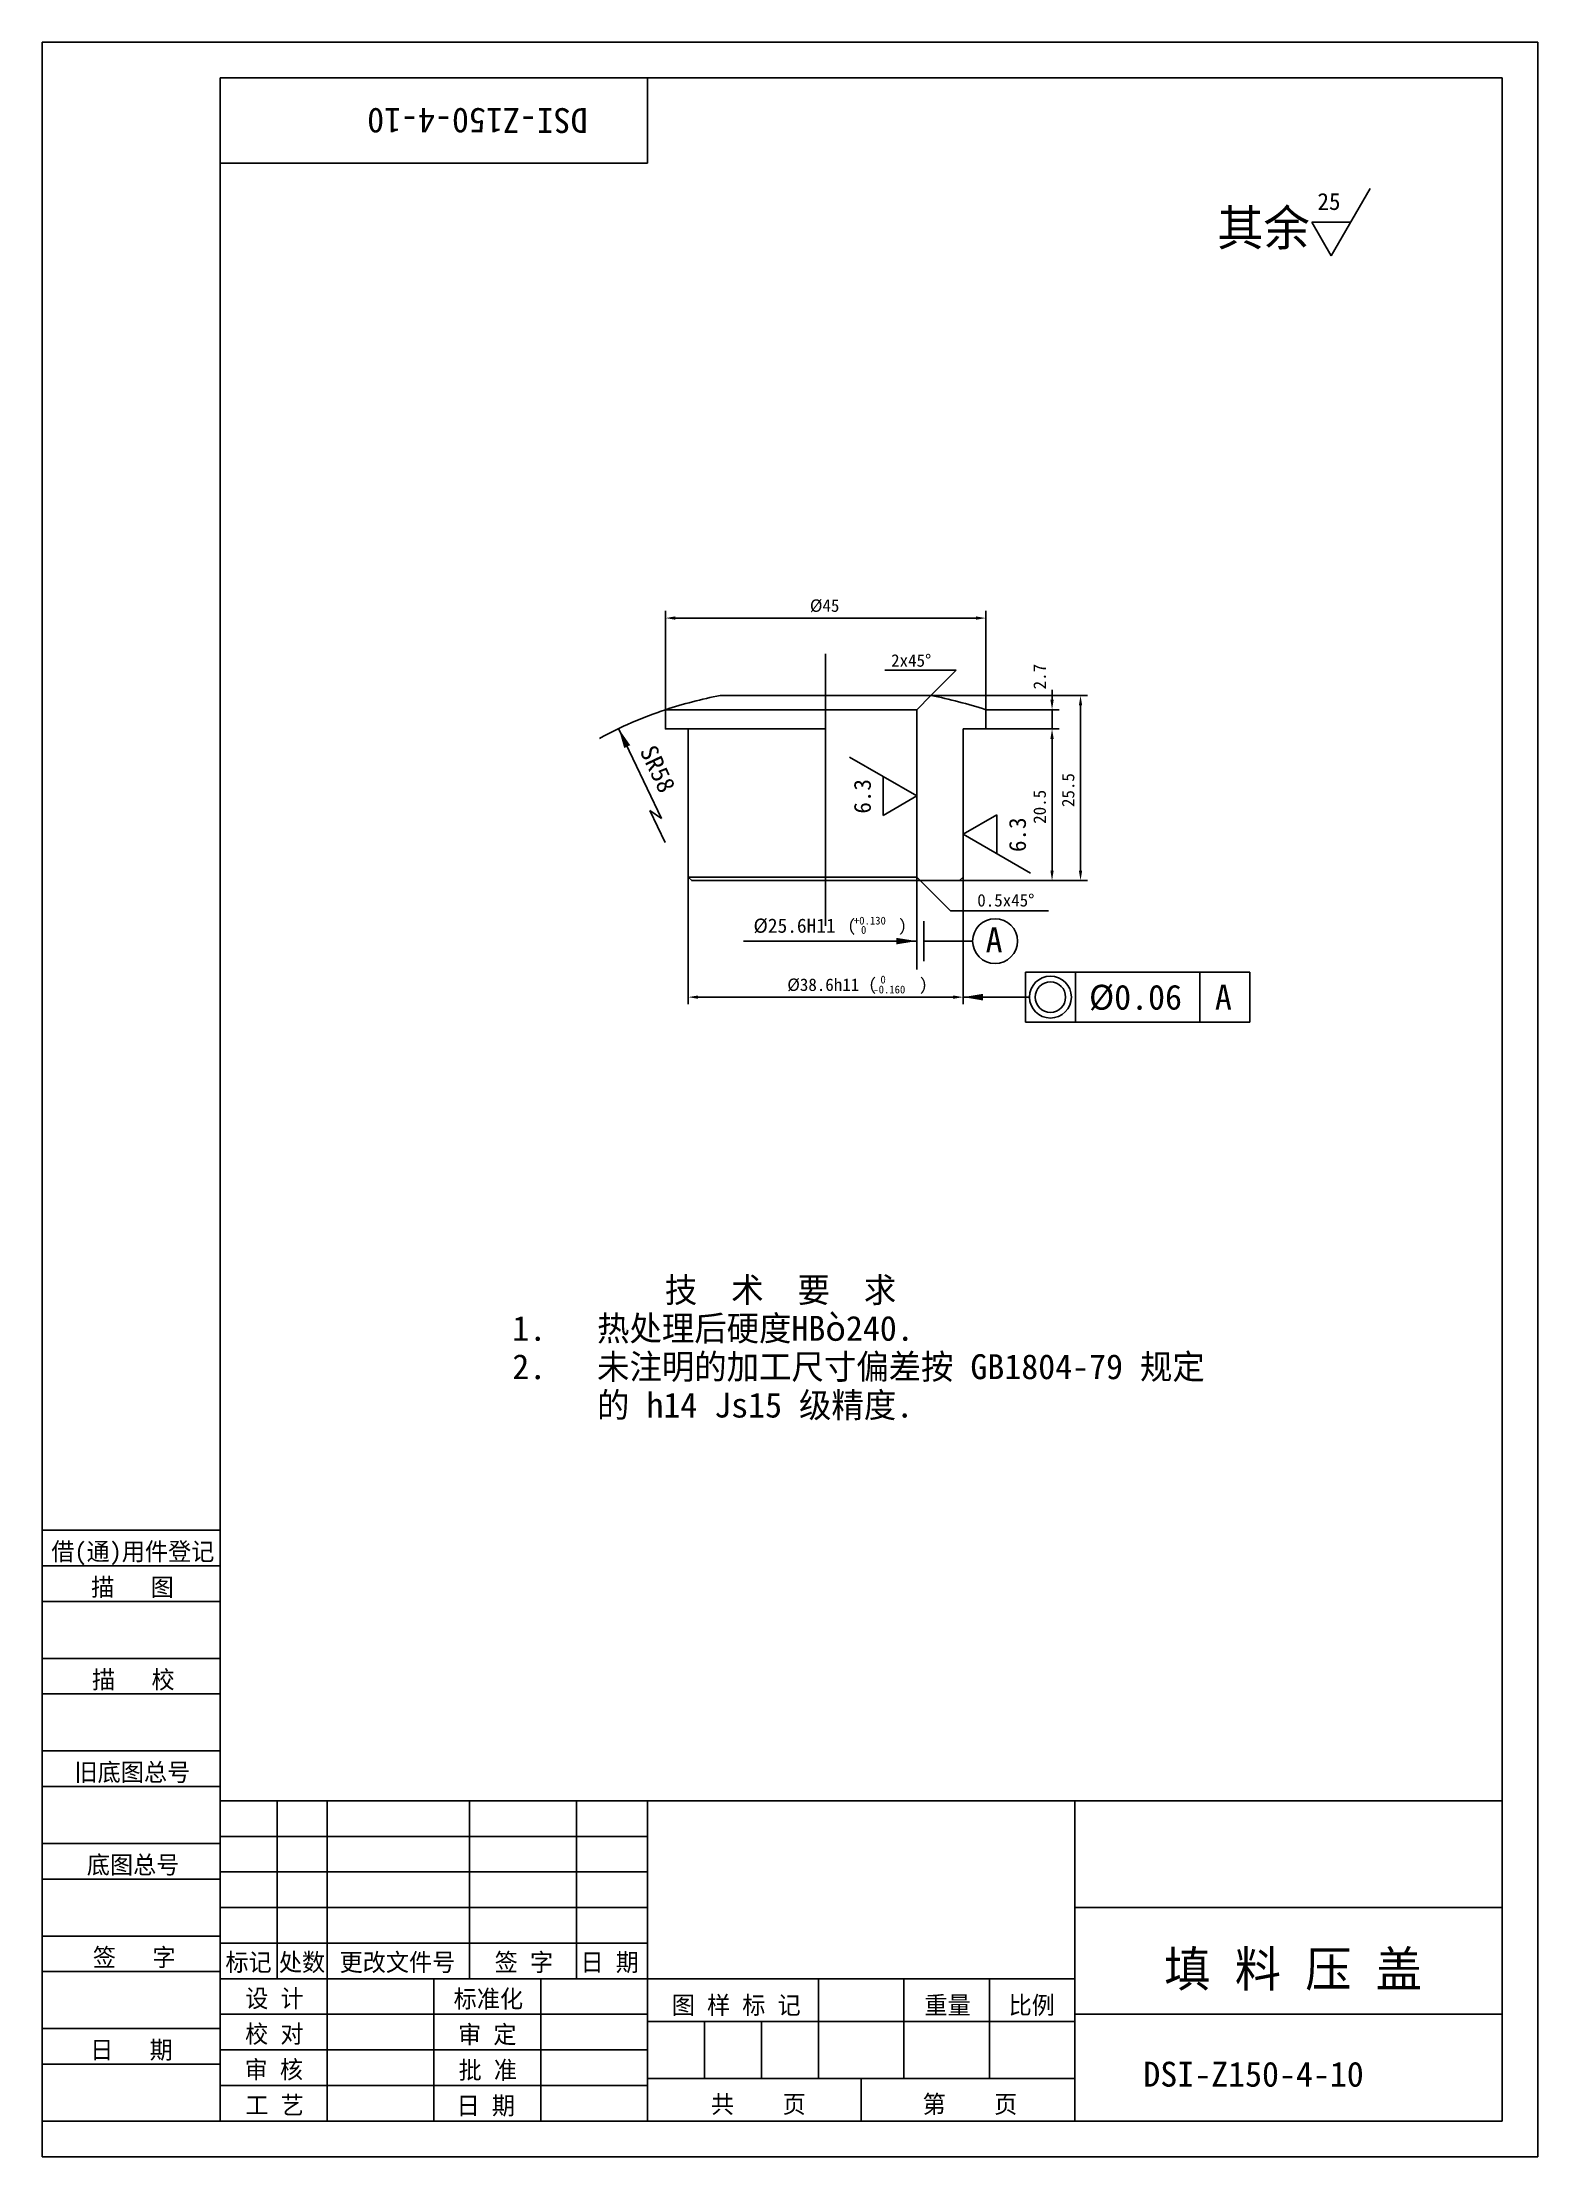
# Model space of a CAD drawing. Header units: metres. Extents: x 0 to 210, y 0 to 297.
import ezdxf

# ---------------------------------------------------------------- set-up
doc = ezdxf.new("R2010")
doc.units = ezdxf.units.M
for name, color, linetype in [('C', 6, 'Continuous'), ('D', 1, 'Continuous'), ('FL', 5, 'Continuous'), ('T', 7, 'Continuous'), ('TL', 4, 'Continuous')]:
    doc.layers.add(name, color=color, linetype=linetype)

# ---------------------------------------------------------------- blocks, each defined once
blk = doc.blocks.new('PIC6')
blk.add_lwpolyline([(6.01, 0, 1), (-6.01, 0, 1)], format="xyb", close=True)
blk.add_lwpolyline([(-4.36, 0, 1), (4.36, 0, 1), (-4.36, 0, 1)], format="xyb")
blk = doc.blocks.new('TUKUN4')
at = {"layer": 'FL'}
for p, q in [((0, 297), (0, 0)), ((210, 297), (0, 297)), ((210, 0), (210, 297)), ((0, 78), (25, 78)), ((0, 70), (25, 70)), ((0, 65), (25, 65)), ((0, 57), (25, 57)), ((0, 52), (25, 52)), ((33, 25), (33, 50)), ((40, 5), (40, 50)), ((60, 25), (60, 50)), ((75, 25), (75, 50)), ((25, 45), (85, 45)), ((0, 44), (25, 44)), ((0, 39), (25, 39)), ((25, 40), (85, 40)), ((25, 35), (85, 35)), ((0, 31), (25, 31)), ((25, 30), (85, 30)), ((0, 26), (25, 26)), ((70, 5), (70, 25)), ((0, 18), (25, 18)), ((25, 20), (85, 20)), ((25, 15), (85, 15)), ((0, 13), (25, 13)), ((25, 10), (85, 10)), ((0, 0), (210, 0))]:
    blk.add_line(p, q, dxfattribs=at)
at = {"layer": 'TL'}
for p, q in [((25, 5), (25, 292)), ((205, 292), (25, 292)), ((85, 292), (85, 280)), ((205, 5), (205, 292)), ((85, 280), (25, 280)), ((0, 88), (25, 88)), ((0, 83), (25, 83)), ((205, 50), (25, 50)), ((85, 5), (85, 50)), ((145, 5), (145, 50)), ((205, 35), (145, 35)), ((145, 25), (25, 25)), ((55, 5), (55, 25)), ((109, 11), (109, 25)), ((121, 11), (121, 25)), ((133, 11), (133, 25)), ((85, 19), (145, 19)), ((93, 11), (93, 19)), ((101, 11), (101, 19)), ((205, 20), (145, 20)), ((145, 11), (85, 11)), ((115, 5), (115, 11)), ((0, 5), (205, 5))]:
    blk.add_line(p, q, dxfattribs=at)
at = {"layer": 'T'}
for s, p in [('借(通)用件登记', (1.26, 83.76)), ('描   图', (6.86, 78.76)), ('描   校', (6.98, 65.76)), ('旧底图总号', (4.52, 52.76)), ('底图总号', (6.25, 39.76)), ('签   字', (7.1, 26.76)), ('标记', (25.71, 26.07)), ('处数', (33.22, 26.07)), ('更改文件号', (41.75, 26.07)), ('签 字', (63.53, 26.07)), ('日 期', (75.57, 26.07)), ('设 计', (28.5, 20.99)), ('标准化', (57.77, 20.93)), ('图 样 标 记', (88.4, 20.04)), ('重量', (123.88, 20.04)), ('比例', (135.7, 20.04)), ('校 对', (28.48, 15.99)), ('审 定', (58.39, 15.93)), ('日   期', (6.72, 13.76)), ('审 核', (28.41, 10.99)), ('批 准', (58.46, 10.93)), ('共    页', (93.91, 6.13)), ('第    页', (123.62, 6.13)), ('工 艺', (28.52, 5.99)), ('日 期', (58.18, 5.93))]:
    blk.add_text(s, height=2.5, dxfattribs=at).set_placement(p)

msp = doc.modelspace()

# ---------------------------------------------------------------- linework, layer by layer
at = {"layer": 'C'}
msp.add_line((110, 172.88), (110, 211.12), dxfattribs=at)
at = {"layer": 'D'}
for p, q in [((186.46, 276.46), (181, 267)), ((181, 267), (178.27, 271.73)), ((178.27, 271.73), (183.73, 271.73)), ((87.5, 203.25), (87.5, 217.12)), ((132.5, 203.25), (132.5, 217.12)), ((88.9, 216.12), (131.1, 216.12)), ((128.34, 208.79), (118.34, 208.79)), ((124.8, 205.25), (128.34, 208.79)), ((124.8, 205.25), (146.8, 205.25)), ((141.8, 204.65), (141.8, 206.05)), ((132.5, 203.25), (142.8, 203.25)), ((141.8, 200.55), (141.8, 203.25)), ((145.8, 180.65), (145.8, 203.85)), ((80.93, 200.6), (86.96, 187.96)), ((132.5, 200.55), (142.8, 200.55)), ((132.5, 200.55), (142.8, 200.55)), ((141.8, 180.65), (141.8, 199.15)), ((141.8, 199.15), (141.8, 197.75)), ((113.34, 196.6), (122.8, 191.14)), ((118.07, 188.41), (118.07, 193.87)), ((122.8, 191.14), (118.07, 188.41)), ((86.96, 187.96), (85.31, 189.09)), ((85.31, 189.09), (87.46, 184.58)), ((129.3, 185.75), (134.03, 188.48)), ((134.03, 188.48), (134.03, 183.02)), ((138.76, 180.29), (129.3, 185.75)), ((90.7, 179.75), (90.7, 161.88)), ((122.8, 179.75), (122.8, 166.75)), ((123.3, 179.25), (127.54, 175.01)), ((128.8, 179.25), (142.8, 179.25)), ((128.8, 179.25), (146.8, 179.25)), ((129.3, 179.75), (129.3, 161.88)), ((127.54, 175.01), (141.3, 175.01)), ((122.8, 170.75), (98.48, 170.75)), ((138.07, 159.38), (138.07, 166.38)), ((138.07, 166.38), (169.57, 166.38)), ((145.07, 159.38), (145.07, 166.38)), ((162.57, 159.38), (162.57, 166.38)), ((169.57, 166.38), (169.57, 159.38)), ((92.1, 162.88), (127.9, 162.88)), ((129.3, 162.88), (138.57, 162.88)), ((138.57, 162.88), (138.07, 162.88)), ((169.57, 159.38), (138.07, 159.38))]:
    msp.add_line(p, q, dxfattribs=at)
for points in [[(123.8, 173.55), (123.8, 167.95)], [(123.8, 170.75), (130.65, 170.75)]]:
    msp.add_lwpolyline(points, dxfattribs=at)
msp.add_circle((133.8, 170.75), 3.15, dxfattribs=at)
msp.add_arc((105.9, 148.24), 58, 108.49, 118.49, dxfattribs=at)
for points in [[(88.9, 216.36), (88.9, 215.89), (87.5, 216.12)], [(131.1, 216.36), (131.1, 215.89), (132.5, 216.12)], [(145.57, 203.85), (146.03, 203.85), (145.8, 205.25)], [(141.57, 204.65), (142.03, 204.65), (141.8, 203.25)], [(82.56, 198.27), (81.72, 197.87), (80.93, 200.6)], [(141.57, 199.15), (142.03, 199.15), (141.8, 200.55)], [(141.57, 199.15), (142.03, 199.15), (141.8, 200.55)], [(141.57, 180.65), (142.03, 180.65), (141.8, 179.25)], [(145.57, 180.65), (146.03, 180.65), (145.8, 179.25)], [(119.92, 170.29), (122.8, 170.75), (119.92, 171.21)], [(92.1, 163.11), (92.1, 162.64), (90.7, 162.88)], [(127.9, 163.11), (127.9, 162.64), (129.3, 162.88)], [(132.1, 163.34), (132.1, 162.41), (129.3, 162.88)]]:
    msp.add_solid(points, dxfattribs=at)
at = {"layer": 'TL'}
msp.add_lwpolyline([(124.8, 205.25), (95.2, 205.25, 0.03), (87.5, 203.25, 0.03)], format="xyb", dxfattribs=at)
msp.add_lwpolyline([(129.3, 200.55), (132.5, 200.55), (132.5, 203.25, 0.03), (124.8, 205.25), (122.8, 203.25), (122.8, 179.75), (123.3, 179.25), (128.8, 179.25), (129.3, 179.75)], format="xyb", close=True, dxfattribs=at)
for points in [[(90.7, 200.55), (87.5, 200.55), (87.5, 203.25), (122.8, 203.25)], [(123.3, 179.25), (91.2, 179.25), (90.7, 179.75), (90.7, 200.55), (110, 200.55)], [(90.7, 179.75), (122.8, 179.75)]]:
    msp.add_lwpolyline(points, dxfattribs=at)

# ---------------------------------------------------------------- block references
at = {"layer": 'D', "xscale": 0.49, "yscale": 0.49, "zscale": 0.49}
msp.add_blockref('PIC6', (141.57, 162.88), dxfattribs=at)
at = {"layer": 'TL'}
msp.add_blockref('TUKUN4', (0, 0), dxfattribs=at)

# ---------------------------------------------------------------- texts
at = {"layer": 'D'}
for s, height, rotation, p in [('DSI-Z150-4-10', 3.5, 180, (76.58, 287.75)), ('2.7', 1.75, 90, (140.93, 206.11)), ('SR58', 2.5, 295.49, (83.84, 197.47)), ('6.3', 2.38, 90, (116.35, 188.65)), ('25.5', 1.75, 90, (144.93, 189.58)), ('20.5', 1.75, 90, (140.93, 187.23)), ('6.3', 2.38, 90, (138.13, 183.26))]:
    msp.add_text(s, height=height, rotation=rotation, dxfattribs=at).set_placement(p)
for s, height, p in [('其余', 5, (165, 268.44)), ('25', 2.38, (179.07, 273.45)), ('%%c45', 1.75, (107.79, 217)), ('2x45%%d', 1.75, (119.2, 209.29)), ('0.5x45%%d', 1.75, (131.3, 175.61)), ('%%c25.6H11', 2, (99.87, 171.92)), ('(     )', 1.75, (113.07, 172.08)), ('+0.130', 1.1, (113.97, 173.08)), ('0', 1.1, (114.97, 171.78)), ('A', 3.5, (132.47, 169.16)), ('%%c38.6h11', 1.75, (104.62, 163.75)), ('(     )', 1.75, (116, 163.8)), ('-0.160', 1.1, (116.7, 163.4)), ('0', 1.1, (117.7, 164.8)), ('%%c0.06', 3.5, (146.99, 161.12)), ('A', 3.5, (164.67, 161.12)), ('         技  术  要  求', 3.5, (66, 120)), ('1.   热处理后硬度HB%%242240.', 3.5, (66, 114.61)), ('2.   未注明的加工尺寸偏差按 GB1804-79 规定', 3.5, (66, 109.22)), ('     的 h14 Js15 级精度.', 3.5, (66, 103.83)), ('填 料 压 盖', 5, (157.55, 23.87)), ('DSI-Z150-4-10', 3.5, (154.62, 9.84))]:
    msp.add_text(s, height=height, dxfattribs=at).set_placement(p)

doc.saveas('drawing.dxf')
